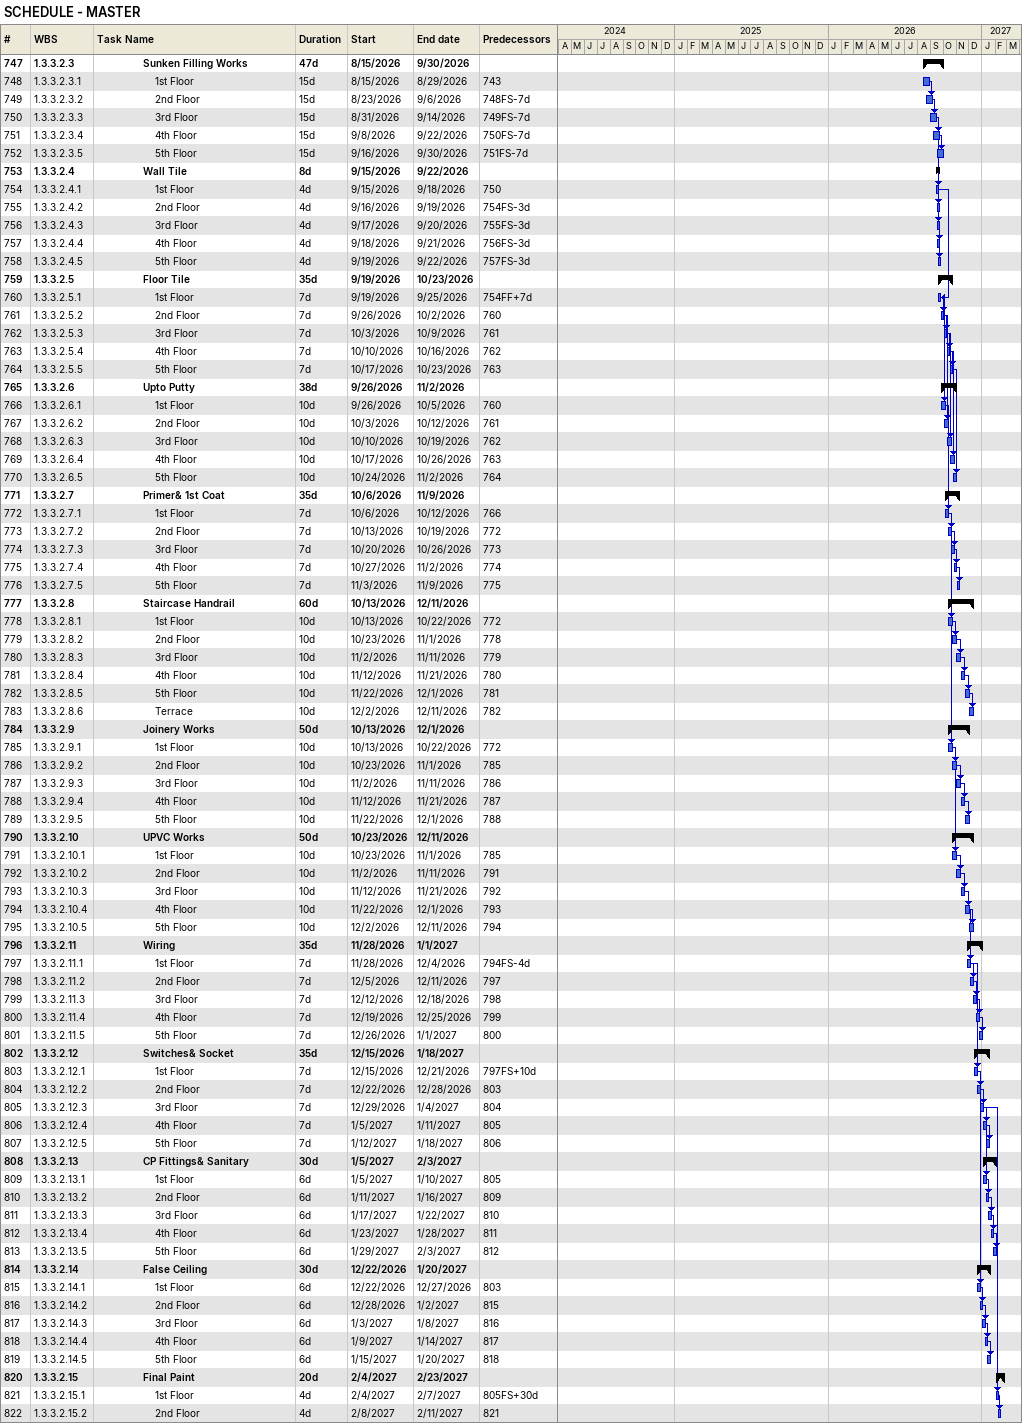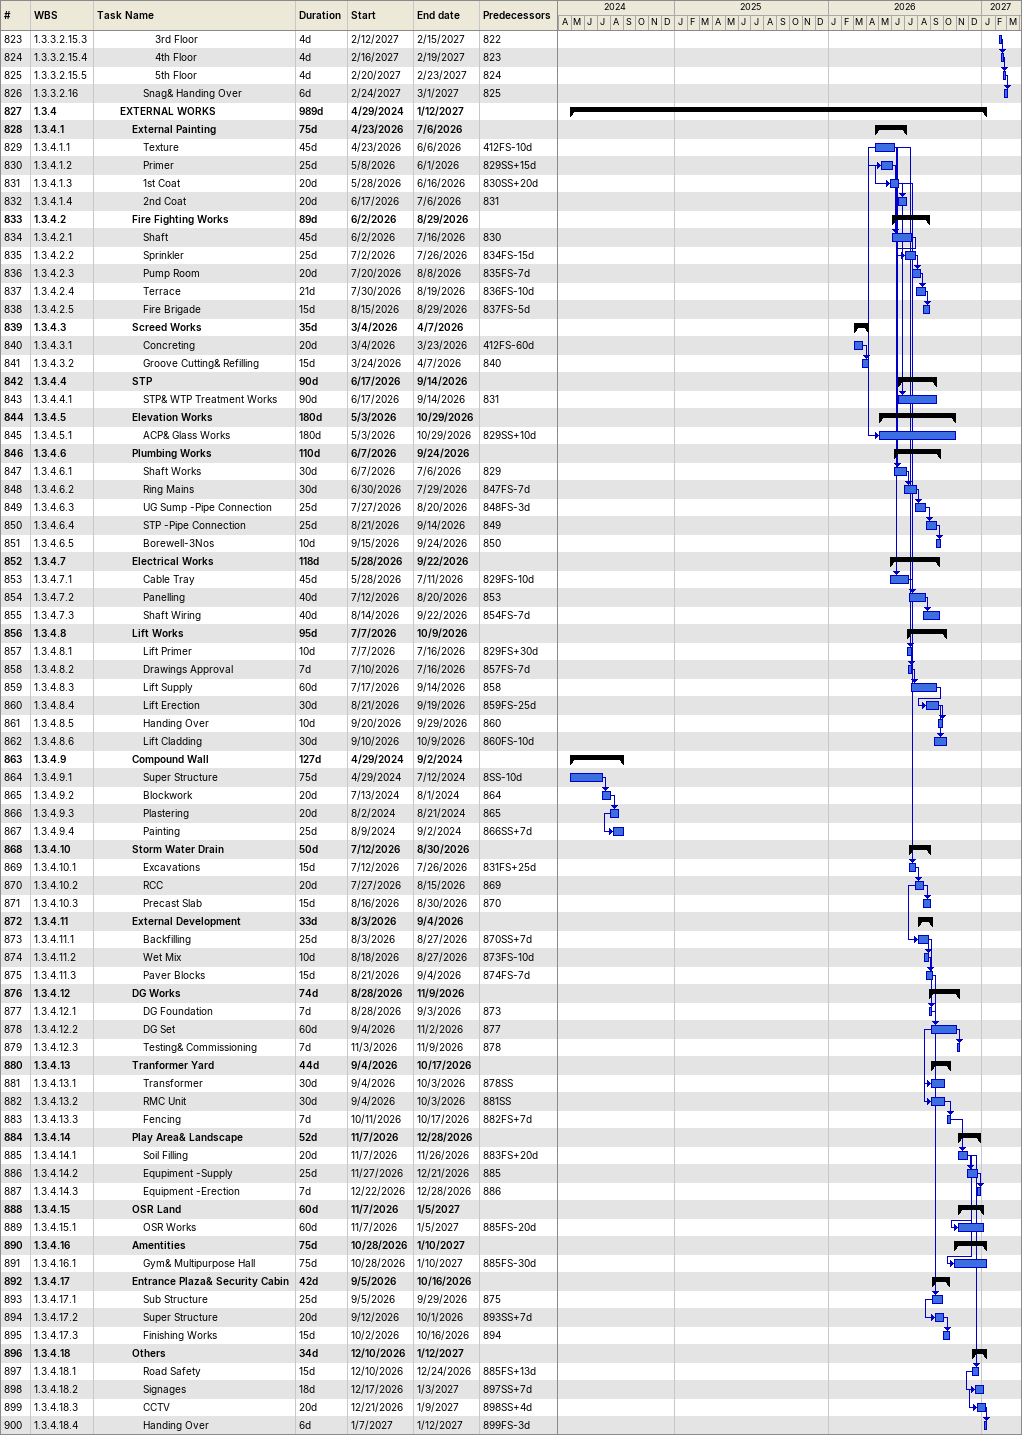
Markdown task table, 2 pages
SCHEDULE - MASTER

| ID | WBS | Task | Duration | Start | Finish | Predecessors |
|---|---|---|---|---|---|---|
| 747 | 1.3.3.2.3 | **Sunken Filling Works** | 47d | 2026-08-15 | 2026-09-30 |  |
| 748 | 1.3.3.2.3.1 | 1st Floor | 15d | 2026-08-15 | 2026-08-29 | 743 |
| 749 | 1.3.3.2.3.2 | 2nd Floor | 15d | 2026-08-23 | 2026-09-06 | 748FS-7d |
| 750 | 1.3.3.2.3.3 | 3rd Floor | 15d | 2026-08-31 | 2026-09-14 | 749FS-7d |
| 751 | 1.3.3.2.3.4 | 4th Floor | 15d | 2026-09-08 | 2026-09-22 | 750FS-7d |
| 752 | 1.3.3.2.3.5 | 5th Floor | 15d | 2026-09-16 | 2026-09-30 | 751FS-7d |
| 753 | 1.3.3.2.4 | **Wall Tile** | 8d | 2026-09-15 | 2026-09-22 |  |
| 754 | 1.3.3.2.4.1 | 1st Floor | 4d | 2026-09-15 | 2026-09-18 | 750 |
| 755 | 1.3.3.2.4.2 | 2nd Floor | 4d | 2026-09-16 | 2026-09-19 | 754FS-3d |
| 756 | 1.3.3.2.4.3 | 3rd Floor | 4d | 2026-09-17 | 2026-09-20 | 755FS-3d |
| 757 | 1.3.3.2.4.4 | 4th Floor | 4d | 2026-09-18 | 2026-09-21 | 756FS-3d |
| 758 | 1.3.3.2.4.5 | 5th Floor | 4d | 2026-09-19 | 2026-09-22 | 757FS-3d |
| 759 | 1.3.3.2.5 | **Floor Tile** | 35d | 2026-09-19 | 2026-10-23 |  |
| 760 | 1.3.3.2.5.1 | 1st Floor | 7d | 2026-09-19 | 2026-09-25 | 754FF+7d |
| 761 | 1.3.3.2.5.2 | 2nd Floor | 7d | 2026-09-26 | 2026-10-02 | 760 |
| 762 | 1.3.3.2.5.3 | 3rd Floor | 7d | 2026-10-03 | 2026-10-09 | 761 |
| 763 | 1.3.3.2.5.4 | 4th Floor | 7d | 2026-10-10 | 2026-10-16 | 762 |
| 764 | 1.3.3.2.5.5 | 5th Floor | 7d | 2026-10-17 | 2026-10-23 | 763 |
| 765 | 1.3.3.2.6 | **Upto Putty** | 38d | 2026-09-26 | 2026-11-02 |  |
| 766 | 1.3.3.2.6.1 | 1st Floor | 10d | 2026-09-26 | 2026-10-05 | 760 |
| 767 | 1.3.3.2.6.2 | 2nd Floor | 10d | 2026-10-03 | 2026-10-12 | 761 |
| 768 | 1.3.3.2.6.3 | 3rd Floor | 10d | 2026-10-10 | 2026-10-19 | 762 |
| 769 | 1.3.3.2.6.4 | 4th Floor | 10d | 2026-10-17 | 2026-10-26 | 763 |
| 770 | 1.3.3.2.6.5 | 5th Floor | 10d | 2026-10-24 | 2026-11-02 | 764 |
| 771 | 1.3.3.2.7 | **Primer& 1st Coat** | 35d | 2026-10-06 | 2026-11-09 |  |
| 772 | 1.3.3.2.7.1 | 1st Floor | 7d | 2026-10-06 | 2026-10-12 | 766 |
| 773 | 1.3.3.2.7.2 | 2nd Floor | 7d | 2026-10-13 | 2026-10-19 | 772 |
| 774 | 1.3.3.2.7.3 | 3rd Floor | 7d | 2026-10-20 | 2026-10-26 | 773 |
| 775 | 1.3.3.2.7.4 | 4th Floor | 7d | 2026-10-27 | 2026-11-02 | 774 |
| 776 | 1.3.3.2.7.5 | 5th Floor | 7d | 2026-11-03 | 2026-11-09 | 775 |
| 777 | 1.3.3.2.8 | **Staircase Handrail** | 60d | 2026-10-13 | 2026-12-11 |  |
| 778 | 1.3.3.2.8.1 | 1st Floor | 10d | 2026-10-13 | 2026-10-22 | 772 |
| 779 | 1.3.3.2.8.2 | 2nd Floor | 10d | 2026-10-23 | 2026-11-01 | 778 |
| 780 | 1.3.3.2.8.3 | 3rd Floor | 10d | 2026-11-02 | 2026-11-11 | 779 |
| 781 | 1.3.3.2.8.4 | 4th Floor | 10d | 2026-11-12 | 2026-11-21 | 780 |
| 782 | 1.3.3.2.8.5 | 5th Floor | 10d | 2026-11-22 | 2026-12-01 | 781 |
| 783 | 1.3.3.2.8.6 | Terrace | 10d | 2026-12-02 | 2026-12-11 | 782 |
| 784 | 1.3.3.2.9 | **Joinery Works** | 50d | 2026-10-13 | 2026-12-01 |  |
| 785 | 1.3.3.2.9.1 | 1st Floor | 10d | 2026-10-13 | 2026-10-22 | 772 |
| 786 | 1.3.3.2.9.2 | 2nd Floor | 10d | 2026-10-23 | 2026-11-01 | 785 |
| 787 | 1.3.3.2.9.3 | 3rd Floor | 10d | 2026-11-02 | 2026-11-11 | 786 |
| 788 | 1.3.3.2.9.4 | 4th Floor | 10d | 2026-11-12 | 2026-11-21 | 787 |
| 789 | 1.3.3.2.9.5 | 5th Floor | 10d | 2026-11-22 | 2026-12-01 | 788 |
| 790 | 1.3.3.2.10 | **UPVC Works** | 50d | 2026-10-23 | 2026-12-11 |  |
| 791 | 1.3.3.2.10.1 | 1st Floor | 10d | 2026-10-23 | 2026-11-01 | 785 |
| 792 | 1.3.3.2.10.2 | 2nd Floor | 10d | 2026-11-02 | 2026-11-11 | 791 |
| 793 | 1.3.3.2.10.3 | 3rd Floor | 10d | 2026-11-12 | 2026-11-21 | 792 |
| 794 | 1.3.3.2.10.4 | 4th Floor | 10d | 2026-11-22 | 2026-12-01 | 793 |
| 795 | 1.3.3.2.10.5 | 5th Floor | 10d | 2026-12-02 | 2026-12-11 | 794 |
| 796 | 1.3.3.2.11 | **Wiring** | 35d | 2026-11-28 | 2027-01-01 |  |
| 797 | 1.3.3.2.11.1 | 1st Floor | 7d | 2026-11-28 | 2026-12-04 | 794FS-4d |
| 798 | 1.3.3.2.11.2 | 2nd Floor | 7d | 2026-12-05 | 2026-12-11 | 797 |
| 799 | 1.3.3.2.11.3 | 3rd Floor | 7d | 2026-12-12 | 2026-12-18 | 798 |
| 800 | 1.3.3.2.11.4 | 4th Floor | 7d | 2026-12-19 | 2026-12-25 | 799 |
| 801 | 1.3.3.2.11.5 | 5th Floor | 7d | 2026-12-26 | 2027-01-01 | 800 |
| 802 | 1.3.3.2.12 | **Switches& Socket** | 35d | 2026-12-15 | 2027-01-18 |  |
| 803 | 1.3.3.2.12.1 | 1st Floor | 7d | 2026-12-15 | 2026-12-21 | 797FS+10d |
| 804 | 1.3.3.2.12.2 | 2nd Floor | 7d | 2026-12-22 | 2026-12-28 | 803 |
| 805 | 1.3.3.2.12.3 | 3rd Floor | 7d | 2026-12-29 | 2027-01-04 | 804 |
| 806 | 1.3.3.2.12.4 | 4th Floor | 7d | 2027-01-05 | 2027-01-11 | 805 |
| 807 | 1.3.3.2.12.5 | 5th Floor | 7d | 2027-01-12 | 2027-01-18 | 806 |
| 808 | 1.3.3.2.13 | **CP Fittings& Sanitary** | 30d | 2027-01-05 | 2027-02-03 |  |
| 809 | 1.3.3.2.13.1 | 1st Floor | 6d | 2027-01-05 | 2027-01-10 | 805 |
| 810 | 1.3.3.2.13.2 | 2nd Floor | 6d | 2027-01-11 | 2027-01-16 | 809 |
| 811 | 1.3.3.2.13.3 | 3rd Floor | 6d | 2027-01-17 | 2027-01-22 | 810 |
| 812 | 1.3.3.2.13.4 | 4th Floor | 6d | 2027-01-23 | 2027-01-28 | 811 |
| 813 | 1.3.3.2.13.5 | 5th Floor | 6d | 2027-01-29 | 2027-02-03 | 812 |
| 814 | 1.3.3.2.14 | **False Ceiling** | 30d | 2026-12-22 | 2027-01-20 |  |
| 815 | 1.3.3.2.14.1 | 1st Floor | 6d | 2026-12-22 | 2026-12-27 | 803 |
| 816 | 1.3.3.2.14.2 | 2nd Floor | 6d | 2026-12-28 | 2027-01-02 | 815 |
| 817 | 1.3.3.2.14.3 | 3rd Floor | 6d | 2027-01-03 | 2027-01-08 | 816 |
| 818 | 1.3.3.2.14.4 | 4th Floor | 6d | 2027-01-09 | 2027-01-14 | 817 |
| 819 | 1.3.3.2.14.5 | 5th Floor | 6d | 2027-01-15 | 2027-01-20 | 818 |
| 820 | 1.3.3.2.15 | **Final Paint** | 20d | 2027-02-04 | 2027-02-23 |  |
| 821 | 1.3.3.2.15.1 | 1st Floor | 4d | 2027-02-04 | 2027-02-07 | 805FS+30d |
| 822 | 1.3.3.2.15.2 | 2nd Floor | 4d | 2027-02-08 | 2027-02-11 | 821 |
| 823 | 1.3.3.2.15.3 | 3rd Floor | 4d | 2027-02-12 | 2027-02-15 | 822 |
| 824 | 1.3.3.2.15.4 | 4th Floor | 4d | 2027-02-16 | 2027-02-19 | 823 |
| 825 | 1.3.3.2.15.5 | 5th Floor | 4d | 2027-02-20 | 2027-02-23 | 824 |
| 826 | 1.3.3.2.16 | Snag& Handing Over | 6d | 2027-02-24 | 2027-03-01 | 825 |
| 827 | 1.3.4 | **EXTERNAL WORKS** | 989d | 2024-04-29 | 2027-01-12 |  |
| 828 | 1.3.4.1 | **External Painting** | 75d | 2026-04-23 | 2026-07-06 |  |
| 829 | 1.3.4.1.1 | Texture | 45d | 2026-04-23 | 2026-06-06 | 412FS-10d |
| 830 | 1.3.4.1.2 | Primer | 25d | 2026-05-08 | 2026-06-01 | 829SS+15d |
| 831 | 1.3.4.1.3 | 1st Coat | 20d | 2026-05-28 | 2026-06-16 | 830SS+20d |
| 832 | 1.3.4.1.4 | 2nd Coat | 20d | 2026-06-17 | 2026-07-06 | 831 |
| 833 | 1.3.4.2 | **Fire Fighting Works** | 89d | 2026-06-02 | 2026-08-29 |  |
| 834 | 1.3.4.2.1 | Shaft | 45d | 2026-06-02 | 2026-07-16 | 830 |
| 835 | 1.3.4.2.2 | Sprinkler | 25d | 2026-07-02 | 2026-07-26 | 834FS-15d |
| 836 | 1.3.4.2.3 | Pump Room | 20d | 2026-07-20 | 2026-08-08 | 835FS-7d |
| 837 | 1.3.4.2.4 | Terrace | 21d | 2026-07-30 | 2026-08-19 | 836FS-10d |
| 838 | 1.3.4.2.5 | Fire Brigade | 15d | 2026-08-15 | 2026-08-29 | 837FS-5d |
| 839 | 1.3.4.3 | **Screed Works** | 35d | 2026-03-04 | 2026-04-07 |  |
| 840 | 1.3.4.3.1 | Concreting | 20d | 2026-03-04 | 2026-03-23 | 412FS-60d |
| 841 | 1.3.4.3.2 | Groove Cutting& Refilling | 15d | 2026-03-24 | 2026-04-07 | 840 |
| 842 | 1.3.4.4 | **STP** | 90d | 2026-06-17 | 2026-09-14 |  |
| 843 | 1.3.4.4.1 | STP& WTP Treatment Works | 90d | 2026-06-17 | 2026-09-14 | 831 |
| 844 | 1.3.4.5 | **Elevation Works** | 180d | 2026-05-03 | 2026-10-29 |  |
| 845 | 1.3.4.5.1 | ACP& Glass Works | 180d | 2026-05-03 | 2026-10-29 | 829SS+10d |
| 846 | 1.3.4.6 | **Plumbing Works** | 110d | 2026-06-07 | 2026-09-24 |  |
| 847 | 1.3.4.6.1 | Shaft Works | 30d | 2026-06-07 | 2026-07-06 | 829 |
| 848 | 1.3.4.6.2 | Ring Mains | 30d | 2026-06-30 | 2026-07-29 | 847FS-7d |
| 849 | 1.3.4.6.3 | UG Sump -Pipe Connection | 25d | 2026-07-27 | 2026-08-20 | 848FS-3d |
| 850 | 1.3.4.6.4 | STP -Pipe Connection | 25d | 2026-08-21 | 2026-09-14 | 849 |
| 851 | 1.3.4.6.5 | Borewell-3Nos | 10d | 2026-09-15 | 2026-09-24 | 850 |
| 852 | 1.3.4.7 | **Electrical Works** | 118d | 2026-05-28 | 2026-09-22 |  |
| 853 | 1.3.4.7.1 | Cable Tray | 45d | 2026-05-28 | 2026-07-11 | 829FS-10d |
| 854 | 1.3.4.7.2 | Panelling | 40d | 2026-07-12 | 2026-08-20 | 853 |
| 855 | 1.3.4.7.3 | Shaft Wiring | 40d | 2026-08-14 | 2026-09-22 | 854FS-7d |
| 856 | 1.3.4.8 | **Lift Works** | 95d | 2026-07-07 | 2026-10-09 |  |
| 857 | 1.3.4.8.1 | Lift Primer | 10d | 2026-07-07 | 2026-07-16 | 829FS+30d |
| 858 | 1.3.4.8.2 | Drawings Approval | 7d | 2026-07-10 | 2026-07-16 | 857FS-7d |
| 859 | 1.3.4.8.3 | Lift Supply | 60d | 2026-07-17 | 2026-09-14 | 858 |
| 860 | 1.3.4.8.4 | Lift Erection | 30d | 2026-08-21 | 2026-09-19 | 859FS-25d |
| 861 | 1.3.4.8.5 | Handing Over | 10d | 2026-09-20 | 2026-09-29 | 860 |
| 862 | 1.3.4.8.6 | Lift Cladding | 30d | 2026-09-10 | 2026-10-09 | 860FS-10d |
| 863 | 1.3.4.9 | **Compound Wall** | 127d | 2024-04-29 | 2024-09-02 |  |
| 864 | 1.3.4.9.1 | Super Structure | 75d | 2024-04-29 | 2024-07-12 | 8SS-10d |
| 865 | 1.3.4.9.2 | Blockwork | 20d | 2024-07-13 | 2024-08-01 | 864 |
| 866 | 1.3.4.9.3 | Plastering | 20d | 2024-08-02 | 2024-08-21 | 865 |
| 867 | 1.3.4.9.4 | Painting | 25d | 2024-08-09 | 2024-09-02 | 866SS+7d |
| 868 | 1.3.4.10 | **Storm Water Drain** | 50d | 2026-07-12 | 2026-08-30 |  |
| 869 | 1.3.4.10.1 | Excavations | 15d | 2026-07-12 | 2026-07-26 | 831FS+25d |
| 870 | 1.3.4.10.2 | RCC | 20d | 2026-07-27 | 2026-08-15 | 869 |
| 871 | 1.3.4.10.3 | Precast Slab | 15d | 2026-08-16 | 2026-08-30 | 870 |
| 872 | 1.3.4.11 | **External Development** | 33d | 2026-08-03 | 2026-09-04 |  |
| 873 | 1.3.4.11.1 | Backfilling | 25d | 2026-08-03 | 2026-08-27 | 870SS+7d |
| 874 | 1.3.4.11.2 | Wet Mix | 10d | 2026-08-18 | 2026-08-27 | 873FS-10d |
| 875 | 1.3.4.11.3 | Paver Blocks | 15d | 2026-08-21 | 2026-09-04 | 874FS-7d |
| 876 | 1.3.4.12 | **DG Works** | 74d | 2026-08-28 | 2026-11-09 |  |
| 877 | 1.3.4.12.1 | DG Foundation | 7d | 2026-08-28 | 2026-09-03 | 873 |
| 878 | 1.3.4.12.2 | DG Set | 60d | 2026-09-04 | 2026-11-02 | 877 |
| 879 | 1.3.4.12.3 | Testing& Commissioning | 7d | 2026-11-03 | 2026-11-09 | 878 |
| 880 | 1.3.4.13 | **Tranformer Yard** | 44d | 2026-09-04 | 2026-10-17 |  |
| 881 | 1.3.4.13.1 | Transformer | 30d | 2026-09-04 | 2026-10-03 | 878SS |
| 882 | 1.3.4.13.2 | RMC Unit | 30d | 2026-09-04 | 2026-10-03 | 881SS |
| 883 | 1.3.4.13.3 | Fencing | 7d | 2026-10-11 | 2026-10-17 | 882FS+7d |
| 884 | 1.3.4.14 | **Play Area& Landscape** | 52d | 2026-11-07 | 2026-12-28 |  |
| 885 | 1.3.4.14.1 | Soil Filling | 20d | 2026-11-07 | 2026-11-26 | 883FS+20d |
| 886 | 1.3.4.14.2 | Equpiment -Supply | 25d | 2026-11-27 | 2026-12-21 | 885 |
| 887 | 1.3.4.14.3 | Equipment -Erection | 7d | 2026-12-22 | 2026-12-28 | 886 |
| 888 | 1.3.4.15 | **OSR Land** | 60d | 2026-11-07 | 2027-01-05 |  |
| 889 | 1.3.4.15.1 | OSR Works | 60d | 2026-11-07 | 2027-01-05 | 885FS-20d |
| 890 | 1.3.4.16 | **Amentities** | 75d | 2026-10-28 | 2027-01-10 |  |
| 891 | 1.3.4.16.1 | Gym& Multipurpose Hall | 75d | 2026-10-28 | 2027-01-10 | 885FS-30d |
| 892 | 1.3.4.17 | **Entrance Plaza& Security Cabin** | 42d | 2026-09-05 | 2026-10-16 |  |
| 893 | 1.3.4.17.1 | Sub Structure | 25d | 2026-09-05 | 2026-09-29 | 875 |
| 894 | 1.3.4.17.2 | Super Structure | 20d | 2026-09-12 | 2026-10-01 | 893SS+7d |
| 895 | 1.3.4.17.3 | Finishing Works | 15d | 2026-10-02 | 2026-10-16 | 894 |
| 896 | 1.3.4.18 | **Others** | 34d | 2026-12-10 | 2027-01-12 |  |
| 897 | 1.3.4.18.1 | Road Safety | 15d | 2026-12-10 | 2026-12-24 | 885FS+13d |
| 898 | 1.3.4.18.2 | Signages | 18d | 2026-12-17 | 2027-01-03 | 897SS+7d |
| 899 | 1.3.4.18.3 | CCTV | 20d | 2026-12-21 | 2027-01-09 | 898SS+4d |
| 900 | 1.3.4.18.4 | Handing Over | 6d | 2027-01-07 | 2027-01-12 | 899FS-3d |
